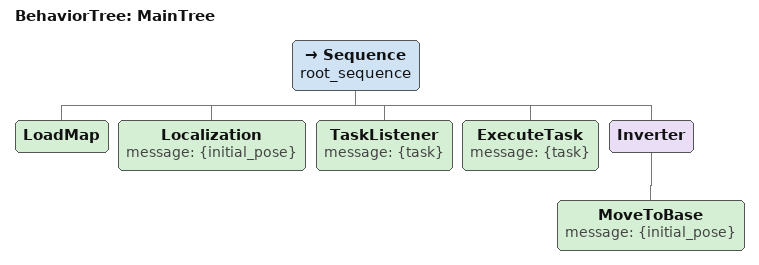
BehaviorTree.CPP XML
<root main_tree_to_execute = "MainTree" >
     <BehaviorTree ID="MainTree">
        <Sequence name="root_sequence">
            <!-- How to load different maps? -->
            <LoadMap />
            <Localization message="{initial_pose}"/>
            <!-- Get tasks list and waiting time. -->
            <TaskListener message="{task}"/>
            <ExecuteTask message="{task}"/>
            <Inverter>
                <MoveToBase message="{initial_pose}"/>
            </Inverter>
        </Sequence>
     </BehaviorTree>
 </root>
